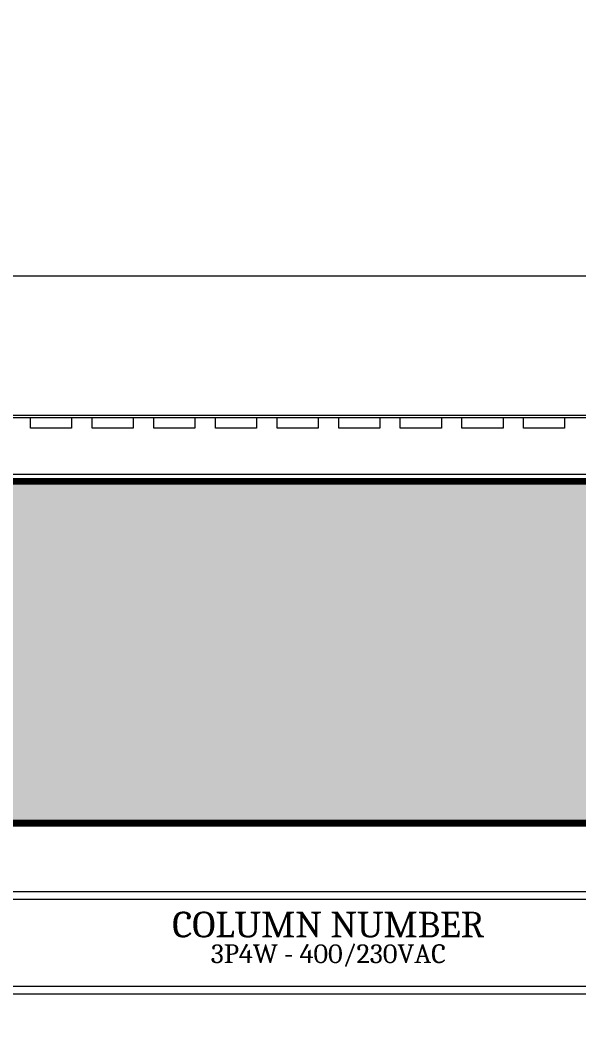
# Model space of a CAD drawing. Header units: millimetres. Extents: x -116965 to 323937, y 291661 to 566926.
# Drawn here: x -47571.9 to -47408.8, y 318576.6 to 318873.1 of the extents above; entities that cross this region are included whole.
import ezdxf

# ---------------------------------------------------------------- set-up
doc = ezdxf.new("R2010")
doc.units = ezdxf.units.MM
doc.header["$PDMODE"] = 35
doc.layers.get('0').update_dxf_attribs({"lineweight": 18})
doc.layers.add('AM_5', color=3, linetype='Continuous', lineweight=25)
doc.layers.add('Visible (ISO)', color=7, linetype='Continuous', lineweight=50)
doc.layers.add('C00-00-00', color=7, linetype='Continuous')
doc.layers.add('dien', color=2, linetype='Continuous')
doc.layers.add('C34-3A-40', color=7, linetype='Continuous', true_color=0x343a40)
doc.layers.add('C62-64-69', color=7, linetype='Continuous', true_color=0x626469)
doc.styles.add('hwTech', font='Cambria.ttf')
doc.styles.add('{18b73a54-fa43-428c-adcb-c1c7bbdf2c84}', font='Simplex.shx')
doc.dimstyles.new('kich thuoc$0', dxfattribs={"dimscale": 2, "dimtxt": 20, "dimasz": 16, "dimexe": 15, "dimexo": 10, "dimgap": 5, "dimtad": 1, "dimdec": 0, "dimzin": 0, "dimdsep": 46, "dimtxsty": '{18b73a54-fa43-428c-adcb-c1c7bbdf2c84}', "dimblk": 'OPEN30', "dimcen": 0.09, "dimclrd": 3, "dimclre": 3, "dimclrt": 3, "dimadec": 0, "dimazin": 0, "dimtfac": 1, "dimtdec": 0, "dimtofl": 0, "dimtmove": 0, "dimatfit": 3, "dimldrblk": 'OPEN30', "dimfxl": 1, "dimtolj": 1, "dimtzin": 0, "dimarcsym": 0})

# ---------------------------------------------------------------- blocks, each defined once
blk = doc.blocks.new('SV-F')
at = {"lineweight": 13}
blk.add_line((201, 0), (-201, 0), dxfattribs=at)
at = {"layer": 'Visible (ISO)', "lineweight": 13}
for p, q in [((-226.27, 60), (226.27, 60)), ((-226.68, 19.3), (226.68, 19.3)), ((-226.68, 18.55), (226.68, 18.55)), ((-87, 15.5), (-87, 18.55)), ((-75, 18.55), (-75, 15.5)), ((-69, 15.5), (-69, 18.55)), ((-57, 18.55), (-57, 15.5)), ((-51, 15.5), (-51, 18.55)), ((-39, 18.55), (-39, 15.5)), ((-33, 15.5), (-33, 18.55)), ((-21, 18.55), (-21, 15.5)), ((-15, 15.5), (-15, 18.55)), ((-3, 18.55), (-3, 15.5)), ((3, 15.5), (3, 18.55)), ((15, 18.55), (15, 15.5)), ((21, 15.5), (21, 18.55)), ((33, 18.55), (33, 15.5)), ((39, 15.5), (39, 18.55)), ((51, 18.55), (51, 15.5)), ((57, 15.5), (57, 18.55)), ((69, 18.55), (69, 15.5)), ((-75, 15.5), (-87, 15.5)), ((-57, 15.5), (-69, 15.5)), ((-39, 15.5), (-51, 15.5)), ((-21, 15.5), (-33, 15.5)), ((-3, 15.5), (-15, 15.5)), ((15, 15.5), (3, 15.5)), ((33, 15.5), (21, 15.5)), ((51, 15.5), (39, 15.5)), ((69, 15.5), (57, 15.5)), ((-197.5, 2), (197.5, 2))]:
    blk.add_line(p, q, dxfattribs=at)
blk = doc.blocks.new('_Open30')
at = {"color": 0, "linetype": 'ByBlock', "lineweight": -2}
for p, q in [((-1, 0.2679), (0, 0)), ((0, 0), (-1, -0.2679)), ((0, 0), (-1, 0))]:
    blk.add_line(p, q, dxfattribs=at)
blk = doc.blocks.new('*D1853')
at = {"layer": 'AM_5', "color": 3, "lineweight": -2, "transparency": 16777216}
for p, q in [((-47831.9, 318758.44), (-47831.9, 319143.37)), ((-47131.9, 318758.44), (-47131.9, 319143.37)), ((-47801.9, 319113.37), (-47161.9, 319113.37))]:
    blk.add_line(p, q, dxfattribs=at)
at = {"layer": 'Defpoints', "color": 0, "lineweight": -3, "transparency": 16777216}
for p in [(-47131.9, 319113.37), (-47831.9, 318738.44), (-47131.9, 318738.44)]:
    blk.add_point(p, dxfattribs=at)
at = {"layer": 'AM_5', "color": 3, "lineweight": -2, "transparency": 16777216, "xscale": 30, "yscale": 30, "zscale": 30, "rotation": 180}
blk.add_blockref('_Open30', (-47831.9, 319113.37), dxfattribs=at)
at = {"layer": 'AM_5', "color": 3, "lineweight": -2, "transparency": 16777216, "xscale": 30, "yscale": 30, "zscale": 30}
blk.add_blockref('_Open30', (-47131.9, 319113.37), dxfattribs=at)
at = {"layer": 'AM_5', "color": 3, "transparency": 16777216, "insert": (-47481.9, 319143.37), "char_height": 40, "attachment_point": 5, "style": '{18b73a54-fa43-428c-adcb-c1c7bbdf2c84}'}
blk.add_mtext('\\A1;700', dxfattribs=at)
blk = doc.blocks.new('QƯEQWQWEQWE')
at = {"color": 0, "lineweight": 13, "ltscale": 100}
blk.add_lwpolyline([(60414.52, 346788.3), (60214.52, 346788.3), (60214.52, 346818.3), (60414.52, 346818.3)], close=True, dxfattribs=at)
blk.add_lwpolyline([(60410.27, 346790.55), (60218.77, 346790.55, -0.414214), (60216.77, 346792.55), (60216.77, 346814.06, -0.414214), (60218.77, 346816.06), (60410.27, 346816.06, -0.414214), (60412.27, 346814.06), (60412.27, 346792.55, -0.414214)], format="xyb", close=True, dxfattribs=at)
at = {"color": 7}
for centre in [(60219.52, 346803.3), (60409.52, 346803.3)]:
    blk.add_circle(centre, 2.25, dxfattribs=at)
at = {"lineweight": -3, "ltscale": 5, "insert": (60314.57, 346808.64), "char_height": 7.5, "attachment_point": 5, "style": 'hwTech'}
blk.add_mtext_dynamic_manual_height_columns('COLUMN NUMBER', width=145.0456, gutter_width=12, heights=[0], dxfattribs=at)
at = {"layer": 'dien', "color": 6, "linetype": 'Continuous', "lineweight": 30, "insert": (60314.57, 346799.61), "char_height": 15, "width": 248.9403, "attachment_point": 5, "style": 'hwTech'}
blk.add_mtext('{\\H0.3667x;3P4W - 400/230VAC} ', dxfattribs=at)

msp = doc.modelspace()

# ---------------------------------------------------------------- hatches: boundary and pattern name
at = {"layer": 'C34-3A-40'}
h = msp.add_hatch(color=256, dxfattribs=at)
h.dxf.hatch_style = 2
h.paths.add_polyline_path([(-47831.925407, 318738.443002), (-47132.023117, 318738.443002), (-47132.023117, 318638.456958), (-47831.925407, 318638.456958)])
at = {"layer": 'C62-64-69'}
h = msp.add_hatch(color=256, dxfattribs=at)
h.dxf.hatch_style = 2
h.paths.add_polyline_path([(-47575.961142, 318729.444258), (-47543.965607, 318729.444258), (-47543.965607, 318722.445233), (-47575.961142, 318722.445233)])
h = msp.add_hatch(color=256, dxfattribs=at)
h.dxf.hatch_style = 2
h.paths.add_polyline_path([(-47543.965607, 318729.444258), (-47511.970077, 318729.444258), (-47511.970077, 318722.445233), (-47543.965607, 318722.445233)])
h = msp.add_hatch(color=256, dxfattribs=at)
h.dxf.hatch_style = 2
h.paths.add_polyline_path([(-47543.965607, 318729.444258), (-47511.970077, 318729.444258), (-47511.970077, 318722.445233), (-47543.965607, 318722.445233)])
h = msp.add_hatch(color=256, dxfattribs=at)
h.dxf.hatch_style = 2
h.paths.add_polyline_path([(-47511.970077, 318729.444258), (-47479.974542, 318729.444258), (-47479.974542, 318722.445233), (-47511.970077, 318722.445233)])
h = msp.add_hatch(color=256, dxfattribs=at)
h.dxf.hatch_style = 2
h.paths.add_polyline_path([(-47511.970077, 318729.444258), (-47479.974542, 318729.444258), (-47479.974542, 318722.445233), (-47511.970077, 318722.445233)])
h = msp.add_hatch(color=256, dxfattribs=at)
h.dxf.hatch_style = 2
h.paths.add_polyline_path([(-47479.974542, 318729.444258), (-47447.979007, 318729.444258), (-47447.979007, 318722.445233), (-47479.974542, 318722.445233)])
h = msp.add_hatch(color=256, dxfattribs=at)
h.dxf.hatch_style = 2
h.paths.add_polyline_path([(-47479.974542, 318729.444258), (-47447.979007, 318729.444258), (-47447.979007, 318722.445233), (-47479.974542, 318722.445233)])
h = msp.add_hatch(color=256, dxfattribs=at)
h.dxf.hatch_style = 2
h.paths.add_polyline_path([(-47447.979007, 318729.444258), (-47415.983477, 318729.444258), (-47415.983477, 318722.445233), (-47447.979007, 318722.445233)])
h = msp.add_hatch(color=256, dxfattribs=at)
h.dxf.hatch_style = 2
h.paths.add_polyline_path([(-47447.979007, 318729.444258), (-47415.983477, 318729.444258), (-47415.983477, 318722.445233), (-47447.979007, 318722.445233)])
h = msp.add_hatch(color=256, dxfattribs=at)
h.dxf.hatch_style = 2
h.paths.add_polyline_path([(-47415.983477, 318729.444258), (-47383.987942, 318729.444258), (-47383.987942, 318722.445233), (-47415.983477, 318722.445233)])
h = msp.add_hatch(color=256, dxfattribs=at)
h.dxf.hatch_style = 2
h.paths.add_polyline_path([(-47575.961142, 318722.445233), (-47543.965607, 318722.445233), (-47543.965607, 318720.445514), (-47575.961142, 318720.445514)])
h = msp.add_hatch(color=256, dxfattribs=at)
h.dxf.hatch_style = 2
h.paths.add_polyline_path([(-47575.961142, 318720.445514), (-47543.965607, 318720.445514), (-47543.965607, 318713.446489), (-47575.961142, 318713.446489)])
h = msp.add_hatch(color=256, dxfattribs=at)
h.dxf.hatch_style = 2
h.paths.add_polyline_path([(-47543.965607, 318722.445233), (-47511.970077, 318722.445233), (-47511.970077, 318720.445514), (-47543.965607, 318720.445514)])
h = msp.add_hatch(color=256, dxfattribs=at)
h.dxf.hatch_style = 2
h.paths.add_polyline_path([(-47543.965607, 318722.445233), (-47511.970077, 318722.445233), (-47511.970077, 318720.445514), (-47543.965607, 318720.445514)])
h = msp.add_hatch(color=256, dxfattribs=at)
h.dxf.hatch_style = 2
h.paths.add_polyline_path([(-47543.965607, 318720.445514), (-47511.970077, 318720.445514), (-47511.970077, 318713.446489), (-47543.965607, 318713.446489)])
h = msp.add_hatch(color=256, dxfattribs=at)
h.dxf.hatch_style = 2
h.paths.add_polyline_path([(-47543.965607, 318720.445514), (-47511.970077, 318720.445514), (-47511.970077, 318713.446489), (-47543.965607, 318713.446489)])
h = msp.add_hatch(color=256, dxfattribs=at)
h.dxf.hatch_style = 2
h.paths.add_polyline_path([(-47511.970077, 318722.445233), (-47479.974542, 318722.445233), (-47479.974542, 318720.445514), (-47511.970077, 318720.445514)])
h = msp.add_hatch(color=256, dxfattribs=at)
h.dxf.hatch_style = 2
h.paths.add_polyline_path([(-47511.970077, 318722.445233), (-47479.974542, 318722.445233), (-47479.974542, 318720.445514), (-47511.970077, 318720.445514)])
h = msp.add_hatch(color=256, dxfattribs=at)
h.dxf.hatch_style = 2
h.paths.add_polyline_path([(-47511.970077, 318720.445514), (-47479.974542, 318720.445514), (-47479.974542, 318713.446489), (-47511.970077, 318713.446489)])
h = msp.add_hatch(color=256, dxfattribs=at)
h.dxf.hatch_style = 2
h.paths.add_polyline_path([(-47511.970077, 318720.445514), (-47479.974542, 318720.445514), (-47479.974542, 318713.446489), (-47511.970077, 318713.446489)])
h = msp.add_hatch(color=256, dxfattribs=at)
h.dxf.hatch_style = 2
h.paths.add_polyline_path([(-47479.974542, 318722.445233), (-47447.979007, 318722.445233), (-47447.979007, 318720.445514), (-47479.974542, 318720.445514)])
h = msp.add_hatch(color=256, dxfattribs=at)
h.dxf.hatch_style = 2
h.paths.add_polyline_path([(-47479.974542, 318722.445233), (-47447.979007, 318722.445233), (-47447.979007, 318720.445514), (-47479.974542, 318720.445514)])
h = msp.add_hatch(color=256, dxfattribs=at)
h.dxf.hatch_style = 2
h.paths.add_polyline_path([(-47479.974542, 318720.445514), (-47447.979007, 318720.445514), (-47447.979007, 318713.446489), (-47479.974542, 318713.446489)])
h = msp.add_hatch(color=256, dxfattribs=at)
h.dxf.hatch_style = 2
h.paths.add_polyline_path([(-47479.974542, 318720.445514), (-47447.979007, 318720.445514), (-47447.979007, 318713.446489), (-47479.974542, 318713.446489)])
h = msp.add_hatch(color=256, dxfattribs=at)
h.dxf.hatch_style = 2
h.paths.add_polyline_path([(-47447.979007, 318722.445233), (-47415.983477, 318722.445233), (-47415.983477, 318720.445514), (-47447.979007, 318720.445514)])
h = msp.add_hatch(color=256, dxfattribs=at)
h.dxf.hatch_style = 2
h.paths.add_polyline_path([(-47447.979007, 318722.445233), (-47415.983477, 318722.445233), (-47415.983477, 318720.445514), (-47447.979007, 318720.445514)])
h = msp.add_hatch(color=256, dxfattribs=at)
h.dxf.hatch_style = 2
h.paths.add_polyline_path([(-47447.979007, 318720.445514), (-47415.983477, 318720.445514), (-47415.983477, 318713.446489), (-47447.979007, 318713.446489)])
h = msp.add_hatch(color=256, dxfattribs=at)
h.dxf.hatch_style = 2
h.paths.add_polyline_path([(-47447.979007, 318720.445514), (-47415.983477, 318720.445514), (-47415.983477, 318713.446489), (-47447.979007, 318713.446489)])
h = msp.add_hatch(color=256, dxfattribs=at)
h.dxf.hatch_style = 2
h.paths.add_polyline_path([(-47415.983477, 318722.445233), (-47383.987942, 318722.445233), (-47383.987942, 318720.445514), (-47415.983477, 318720.445514)])
h = msp.add_hatch(color=256, dxfattribs=at)
h.dxf.hatch_style = 2
h.paths.add_polyline_path([(-47415.983477, 318720.445514), (-47383.987942, 318720.445514), (-47383.987942, 318713.446489), (-47415.983477, 318713.446489)])
h = msp.add_hatch(color=256, dxfattribs=at)
h.dxf.hatch_style = 2
h.paths.add_polyline_path([(-47575.961142, 318713.446489), (-47543.965607, 318713.446489), (-47543.965607, 318711.446771), (-47575.961142, 318711.446771)])
h = msp.add_hatch(color=256, dxfattribs=at)
h.dxf.hatch_style = 2
h.paths.add_polyline_path([(-47575.961142, 318711.446771), (-47543.965607, 318711.446771), (-47543.965607, 318704.447745), (-47575.961142, 318704.447745)])
h = msp.add_hatch(color=256, dxfattribs=at)
h.dxf.hatch_style = 2
h.paths.add_polyline_path([(-47543.965607, 318713.446489), (-47511.970077, 318713.446489), (-47511.970077, 318711.446771), (-47543.965607, 318711.446771)])
h = msp.add_hatch(color=256, dxfattribs=at)
h.dxf.hatch_style = 2
h.paths.add_polyline_path([(-47543.965607, 318713.446489), (-47511.970077, 318713.446489), (-47511.970077, 318711.446771), (-47543.965607, 318711.446771)])
h = msp.add_hatch(color=256, dxfattribs=at)
h.dxf.hatch_style = 2
h.paths.add_polyline_path([(-47543.965607, 318711.446771), (-47511.970077, 318711.446771), (-47511.970077, 318704.447745), (-47543.965607, 318704.447745)])
h = msp.add_hatch(color=256, dxfattribs=at)
h.dxf.hatch_style = 2
h.paths.add_polyline_path([(-47543.965607, 318711.446771), (-47511.970077, 318711.446771), (-47511.970077, 318704.447745), (-47543.965607, 318704.447745)])
h = msp.add_hatch(color=256, dxfattribs=at)
h.dxf.hatch_style = 2
h.paths.add_polyline_path([(-47511.970077, 318713.446489), (-47479.974542, 318713.446489), (-47479.974542, 318711.446771), (-47511.970077, 318711.446771)])
h = msp.add_hatch(color=256, dxfattribs=at)
h.dxf.hatch_style = 2
h.paths.add_polyline_path([(-47511.970077, 318713.446489), (-47479.974542, 318713.446489), (-47479.974542, 318711.446771), (-47511.970077, 318711.446771)])
h = msp.add_hatch(color=256, dxfattribs=at)
h.dxf.hatch_style = 2
h.paths.add_polyline_path([(-47511.970077, 318711.446771), (-47479.974542, 318711.446771), (-47479.974542, 318704.447745), (-47511.970077, 318704.447745)])
h = msp.add_hatch(color=256, dxfattribs=at)
h.dxf.hatch_style = 2
h.paths.add_polyline_path([(-47511.970077, 318711.446771), (-47479.974542, 318711.446771), (-47479.974542, 318704.447745), (-47511.970077, 318704.447745)])
h = msp.add_hatch(color=256, dxfattribs=at)
h.dxf.hatch_style = 2
h.paths.add_polyline_path([(-47479.974542, 318713.446489), (-47447.979007, 318713.446489), (-47447.979007, 318711.446771), (-47479.974542, 318711.446771)])
h = msp.add_hatch(color=256, dxfattribs=at)
h.dxf.hatch_style = 2
h.paths.add_polyline_path([(-47479.974542, 318713.446489), (-47447.979007, 318713.446489), (-47447.979007, 318711.446771), (-47479.974542, 318711.446771)])
h = msp.add_hatch(color=256, dxfattribs=at)
h.dxf.hatch_style = 2
h.paths.add_polyline_path([(-47479.974542, 318711.446771), (-47447.979007, 318711.446771), (-47447.979007, 318704.447745), (-47479.974542, 318704.447745)])
h = msp.add_hatch(color=256, dxfattribs=at)
h.dxf.hatch_style = 2
h.paths.add_polyline_path([(-47479.974542, 318711.446771), (-47447.979007, 318711.446771), (-47447.979007, 318704.447745), (-47479.974542, 318704.447745)])
h = msp.add_hatch(color=256, dxfattribs=at)
h.dxf.hatch_style = 2
h.paths.add_polyline_path([(-47447.979007, 318713.446489), (-47415.983477, 318713.446489), (-47415.983477, 318711.446771), (-47447.979007, 318711.446771)])
h = msp.add_hatch(color=256, dxfattribs=at)
h.dxf.hatch_style = 2
h.paths.add_polyline_path([(-47447.979007, 318713.446489), (-47415.983477, 318713.446489), (-47415.983477, 318711.446771), (-47447.979007, 318711.446771)])
h = msp.add_hatch(color=256, dxfattribs=at)
h.dxf.hatch_style = 2
h.paths.add_polyline_path([(-47447.979007, 318711.446771), (-47415.983477, 318711.446771), (-47415.983477, 318704.447745), (-47447.979007, 318704.447745)])
h = msp.add_hatch(color=256, dxfattribs=at)
h.dxf.hatch_style = 2
h.paths.add_polyline_path([(-47447.979007, 318711.446771), (-47415.983477, 318711.446771), (-47415.983477, 318704.447745), (-47447.979007, 318704.447745)])
h = msp.add_hatch(color=256, dxfattribs=at)
h.dxf.hatch_style = 2
h.paths.add_polyline_path([(-47415.983477, 318713.446489), (-47383.987942, 318713.446489), (-47383.987942, 318711.446771), (-47415.983477, 318711.446771)])
h = msp.add_hatch(color=256, dxfattribs=at)
h.dxf.hatch_style = 2
h.paths.add_polyline_path([(-47415.983477, 318711.446771), (-47383.987942, 318711.446771), (-47383.987942, 318704.447745), (-47415.983477, 318704.447745)])
h = msp.add_hatch(color=256, dxfattribs=at)
h.dxf.hatch_style = 2
h.paths.add_polyline_path([(-47575.961142, 318704.447745), (-47543.965607, 318704.447745), (-47543.965607, 318702.448027), (-47575.961142, 318702.448027)])
h = msp.add_hatch(color=256, dxfattribs=at)
h.dxf.hatch_style = 2
h.paths.add_polyline_path([(-47575.961142, 318702.448027), (-47543.965607, 318702.448027), (-47543.965607, 318695.449001), (-47575.961142, 318695.449001)])
h = msp.add_hatch(color=256, dxfattribs=at)
h.dxf.hatch_style = 2
h.paths.add_polyline_path([(-47543.965607, 318704.447745), (-47511.970077, 318704.447745), (-47511.970077, 318702.448027), (-47543.965607, 318702.448027)])
h = msp.add_hatch(color=256, dxfattribs=at)
h.dxf.hatch_style = 2
h.paths.add_polyline_path([(-47543.965607, 318704.447745), (-47511.970077, 318704.447745), (-47511.970077, 318702.448027), (-47543.965607, 318702.448027)])
h = msp.add_hatch(color=256, dxfattribs=at)
h.dxf.hatch_style = 2
h.paths.add_polyline_path([(-47543.965607, 318702.448027), (-47511.970077, 318702.448027), (-47511.970077, 318695.449001), (-47543.965607, 318695.449001)])
h = msp.add_hatch(color=256, dxfattribs=at)
h.dxf.hatch_style = 2
h.paths.add_polyline_path([(-47543.965607, 318702.448027), (-47511.970077, 318702.448027), (-47511.970077, 318695.449001), (-47543.965607, 318695.449001)])
h = msp.add_hatch(color=256, dxfattribs=at)
h.dxf.hatch_style = 2
h.paths.add_polyline_path([(-47511.970077, 318704.447745), (-47479.974542, 318704.447745), (-47479.974542, 318702.448027), (-47511.970077, 318702.448027)])
h = msp.add_hatch(color=256, dxfattribs=at)
h.dxf.hatch_style = 2
h.paths.add_polyline_path([(-47511.970077, 318704.447745), (-47479.974542, 318704.447745), (-47479.974542, 318702.448027), (-47511.970077, 318702.448027)])
h = msp.add_hatch(color=256, dxfattribs=at)
h.dxf.hatch_style = 2
h.paths.add_polyline_path([(-47511.970077, 318702.448027), (-47479.974542, 318702.448027), (-47479.974542, 318695.449001), (-47511.970077, 318695.449001)])
h = msp.add_hatch(color=256, dxfattribs=at)
h.dxf.hatch_style = 2
h.paths.add_polyline_path([(-47511.970077, 318702.448027), (-47479.974542, 318702.448027), (-47479.974542, 318695.449001), (-47511.970077, 318695.449001)])
h = msp.add_hatch(color=256, dxfattribs=at)
h.dxf.hatch_style = 2
h.paths.add_polyline_path([(-47479.974542, 318704.447745), (-47447.979007, 318704.447745), (-47447.979007, 318702.448027), (-47479.974542, 318702.448027)])
h = msp.add_hatch(color=256, dxfattribs=at)
h.dxf.hatch_style = 2
h.paths.add_polyline_path([(-47479.974542, 318704.447745), (-47447.979007, 318704.447745), (-47447.979007, 318702.448027), (-47479.974542, 318702.448027)])
h = msp.add_hatch(color=256, dxfattribs=at)
h.dxf.hatch_style = 2
h.paths.add_polyline_path([(-47479.974542, 318702.448027), (-47447.979007, 318702.448027), (-47447.979007, 318695.449001), (-47479.974542, 318695.449001)])
h = msp.add_hatch(color=256, dxfattribs=at)
h.dxf.hatch_style = 2
h.paths.add_polyline_path([(-47479.974542, 318702.448027), (-47447.979007, 318702.448027), (-47447.979007, 318695.449001), (-47479.974542, 318695.449001)])
h = msp.add_hatch(color=256, dxfattribs=at)
h.dxf.hatch_style = 2
h.paths.add_polyline_path([(-47447.979007, 318704.447745), (-47415.983477, 318704.447745), (-47415.983477, 318702.448027), (-47447.979007, 318702.448027)])
h = msp.add_hatch(color=256, dxfattribs=at)
h.dxf.hatch_style = 2
h.paths.add_polyline_path([(-47447.979007, 318704.447745), (-47415.983477, 318704.447745), (-47415.983477, 318702.448027), (-47447.979007, 318702.448027)])
h = msp.add_hatch(color=256, dxfattribs=at)
h.dxf.hatch_style = 2
h.paths.add_polyline_path([(-47447.979007, 318702.448027), (-47415.983477, 318702.448027), (-47415.983477, 318695.449001), (-47447.979007, 318695.449001)])
h = msp.add_hatch(color=256, dxfattribs=at)
h.dxf.hatch_style = 2
h.paths.add_polyline_path([(-47447.979007, 318702.448027), (-47415.983477, 318702.448027), (-47415.983477, 318695.449001), (-47447.979007, 318695.449001)])
h = msp.add_hatch(color=256, dxfattribs=at)
h.dxf.hatch_style = 2
h.paths.add_polyline_path([(-47415.983477, 318704.447745), (-47383.987942, 318704.447745), (-47383.987942, 318702.448027), (-47415.983477, 318702.448027)])
h = msp.add_hatch(color=256, dxfattribs=at)
h.dxf.hatch_style = 2
h.paths.add_polyline_path([(-47415.983477, 318702.448027), (-47383.987942, 318702.448027), (-47383.987942, 318695.449001), (-47415.983477, 318695.449001)])
h = msp.add_hatch(color=256, dxfattribs=at)
h.dxf.hatch_style = 2
h.paths.add_polyline_path([(-47575.961142, 318695.449001), (-47543.965607, 318695.449001), (-47543.965607, 318693.449283), (-47575.961142, 318693.449283)])
h = msp.add_hatch(color=256, dxfattribs=at)
h.dxf.hatch_style = 2
h.paths.add_polyline_path([(-47543.965607, 318695.449001), (-47511.970077, 318695.449001), (-47511.970077, 318693.449283), (-47543.965607, 318693.449283)])
h = msp.add_hatch(color=256, dxfattribs=at)
h.dxf.hatch_style = 2
h.paths.add_polyline_path([(-47543.965607, 318695.449001), (-47511.970077, 318695.449001), (-47511.970077, 318693.449283), (-47543.965607, 318693.449283)])
h = msp.add_hatch(color=256, dxfattribs=at)
h.dxf.hatch_style = 2
h.paths.add_polyline_path([(-47511.970077, 318695.449001), (-47479.974542, 318695.449001), (-47479.974542, 318693.449283), (-47511.970077, 318693.449283)])
h = msp.add_hatch(color=256, dxfattribs=at)
h.dxf.hatch_style = 2
h.paths.add_polyline_path([(-47511.970077, 318695.449001), (-47479.974542, 318695.449001), (-47479.974542, 318693.449283), (-47511.970077, 318693.449283)])
h = msp.add_hatch(color=256, dxfattribs=at)
h.dxf.hatch_style = 2
h.paths.add_polyline_path([(-47479.974542, 318695.449001), (-47447.979007, 318695.449001), (-47447.979007, 318693.449283), (-47479.974542, 318693.449283)])
h = msp.add_hatch(color=256, dxfattribs=at)
h.dxf.hatch_style = 2
h.paths.add_polyline_path([(-47479.974542, 318695.449001), (-47447.979007, 318695.449001), (-47447.979007, 318693.449283), (-47479.974542, 318693.449283)])
h = msp.add_hatch(color=256, dxfattribs=at)
h.dxf.hatch_style = 2
h.paths.add_polyline_path([(-47447.979007, 318695.449001), (-47415.983477, 318695.449001), (-47415.983477, 318693.449283), (-47447.979007, 318693.449283)])
h = msp.add_hatch(color=256, dxfattribs=at)
h.dxf.hatch_style = 2
h.paths.add_polyline_path([(-47447.979007, 318695.449001), (-47415.983477, 318695.449001), (-47415.983477, 318693.449283), (-47447.979007, 318693.449283)])
h = msp.add_hatch(color=256, dxfattribs=at)
h.dxf.hatch_style = 2
h.paths.add_polyline_path([(-47415.983477, 318695.449001), (-47383.987942, 318695.449001), (-47383.987942, 318693.449283), (-47415.983477, 318693.449283)])
h = msp.add_hatch(color=256, dxfattribs=at)
h.dxf.hatch_style = 2
h.paths.add_polyline_path([(-47575.961142, 318693.449283), (-47543.965607, 318693.449283), (-47543.965607, 318686.450258), (-47575.961142, 318686.450258)])
h = msp.add_hatch(color=256, dxfattribs=at)
h.dxf.hatch_style = 2
h.paths.add_polyline_path([(-47543.965607, 318693.449283), (-47511.970077, 318693.449283), (-47511.970077, 318686.450258), (-47543.965607, 318686.450258)])
h = msp.add_hatch(color=256, dxfattribs=at)
h.dxf.hatch_style = 2
h.paths.add_polyline_path([(-47543.965607, 318693.449283), (-47511.970077, 318693.449283), (-47511.970077, 318686.450258), (-47543.965607, 318686.450258)])
h = msp.add_hatch(color=256, dxfattribs=at)
h.dxf.hatch_style = 2
h.paths.add_polyline_path([(-47511.970077, 318693.449283), (-47479.974542, 318693.449283), (-47479.974542, 318686.450258), (-47511.970077, 318686.450258)])
h = msp.add_hatch(color=256, dxfattribs=at)
h.dxf.hatch_style = 2
h.paths.add_polyline_path([(-47511.970077, 318693.449283), (-47479.974542, 318693.449283), (-47479.974542, 318686.450258), (-47511.970077, 318686.450258)])
h = msp.add_hatch(color=256, dxfattribs=at)
h.dxf.hatch_style = 2
h.paths.add_polyline_path([(-47479.974542, 318693.449283), (-47447.979007, 318693.449283), (-47447.979007, 318686.450258), (-47479.974542, 318686.450258)])
h = msp.add_hatch(color=256, dxfattribs=at)
h.dxf.hatch_style = 2
h.paths.add_polyline_path([(-47479.974542, 318693.449283), (-47447.979007, 318693.449283), (-47447.979007, 318686.450258), (-47479.974542, 318686.450258)])
h = msp.add_hatch(color=256, dxfattribs=at)
h.dxf.hatch_style = 2
h.paths.add_polyline_path([(-47447.979007, 318693.449283), (-47415.983477, 318693.449283), (-47415.983477, 318686.450258), (-47447.979007, 318686.450258)])
h = msp.add_hatch(color=256, dxfattribs=at)
h.dxf.hatch_style = 2
h.paths.add_polyline_path([(-47447.979007, 318693.449283), (-47415.983477, 318693.449283), (-47415.983477, 318686.450258), (-47447.979007, 318686.450258)])
h = msp.add_hatch(color=256, dxfattribs=at)
h.dxf.hatch_style = 2
h.paths.add_polyline_path([(-47415.983477, 318693.449283), (-47383.987942, 318693.449283), (-47383.987942, 318686.450258), (-47415.983477, 318686.450258)])
h = msp.add_hatch(color=256, dxfattribs=at)
h.dxf.hatch_style = 2
h.paths.add_polyline_path([(-47575.961142, 318686.450258), (-47543.965607, 318686.450258), (-47543.965607, 318684.450539), (-47575.961142, 318684.450539)])
h = msp.add_hatch(color=256, dxfattribs=at)
h.dxf.hatch_style = 2
h.paths.add_polyline_path([(-47543.965607, 318686.450258), (-47511.970077, 318686.450258), (-47511.970077, 318684.450539), (-47543.965607, 318684.450539)])
h = msp.add_hatch(color=256, dxfattribs=at)
h.dxf.hatch_style = 2
h.paths.add_polyline_path([(-47543.965607, 318686.450258), (-47511.970077, 318686.450258), (-47511.970077, 318684.450539), (-47543.965607, 318684.450539)])
h = msp.add_hatch(color=256, dxfattribs=at)
h.dxf.hatch_style = 2
h.paths.add_polyline_path([(-47511.970077, 318686.450258), (-47479.974542, 318686.450258), (-47479.974542, 318684.450539), (-47511.970077, 318684.450539)])
h = msp.add_hatch(color=256, dxfattribs=at)
h.dxf.hatch_style = 2
h.paths.add_polyline_path([(-47511.970077, 318686.450258), (-47479.974542, 318686.450258), (-47479.974542, 318684.450539), (-47511.970077, 318684.450539)])
h = msp.add_hatch(color=256, dxfattribs=at)
h.dxf.hatch_style = 2
h.paths.add_polyline_path([(-47479.974542, 318686.450258), (-47447.979007, 318686.450258), (-47447.979007, 318684.450539), (-47479.974542, 318684.450539)])
h = msp.add_hatch(color=256, dxfattribs=at)
h.dxf.hatch_style = 2
h.paths.add_polyline_path([(-47479.974542, 318686.450258), (-47447.979007, 318686.450258), (-47447.979007, 318684.450539), (-47479.974542, 318684.450539)])
h = msp.add_hatch(color=256, dxfattribs=at)
h.dxf.hatch_style = 2
h.paths.add_polyline_path([(-47447.979007, 318686.450258), (-47415.983477, 318686.450258), (-47415.983477, 318684.450539), (-47447.979007, 318684.450539)])
h = msp.add_hatch(color=256, dxfattribs=at)
h.dxf.hatch_style = 2
h.paths.add_polyline_path([(-47447.979007, 318686.450258), (-47415.983477, 318686.450258), (-47415.983477, 318684.450539), (-47447.979007, 318684.450539)])
h = msp.add_hatch(color=256, dxfattribs=at)
h.dxf.hatch_style = 2
h.paths.add_polyline_path([(-47415.983477, 318686.450258), (-47383.987942, 318686.450258), (-47383.987942, 318684.450539), (-47415.983477, 318684.450539)])

# ---------------------------------------------------------------- linework, layer by layer
at = {"layer": 'C00-00-00', "lineweight": 211}
for points in [[(-47831.925407, 318738.443002), (-47132.023117, 318738.443002), (-47132.023117, 316538.750083), (-47831.925407, 316538.750083)], [(-47831.925407, 318738.443002), (-47132.023117, 318738.443002), (-47132.023117, 318638.456958), (-47831.925407, 318638.456958)]]:
    msp.add_lwpolyline(points, close=True, dxfattribs=at)
at = {"layer": 'C00-00-00', "lineweight": 100}
msp.add_lwpolyline([(-47831.925407, 318638.456958), (-47132.023117, 318638.456958), (-47132.023117, 318438.484877), (-47831.925407, 318438.484877)], close=True, dxfattribs=at)

# ---------------------------------------------------------------- block references
msp.add_blockref('SV-F', (-47481.897492, 318738.443002))
at = {"lineweight": -3}
msp.add_blockref('QƯEQWQWEQWE', (-107796.493615, -28199.847385), dxfattribs=at)

# ---------------------------------------------------------------- dimensions: what is measured, and where the dimension line sits
at = {"layer": 'AM_5'}
dim = msp.add_linear_dim(base=(-47131.897492, 319113.366834), p1=(-47831.897408, 318738.443002), p2=(-47131.897492, 318738.443002), dimstyle='kich thuoc$0', override={"dimasz": 15, "dimtdec": 4}, dxfattribs=at)
dim.commit()
dim.dimension.update_dxf_attribs({"geometry": '*D1853', "text_midpoint": (-47481.89745, 319143.366834)})

doc.saveas('drawing.dxf')
